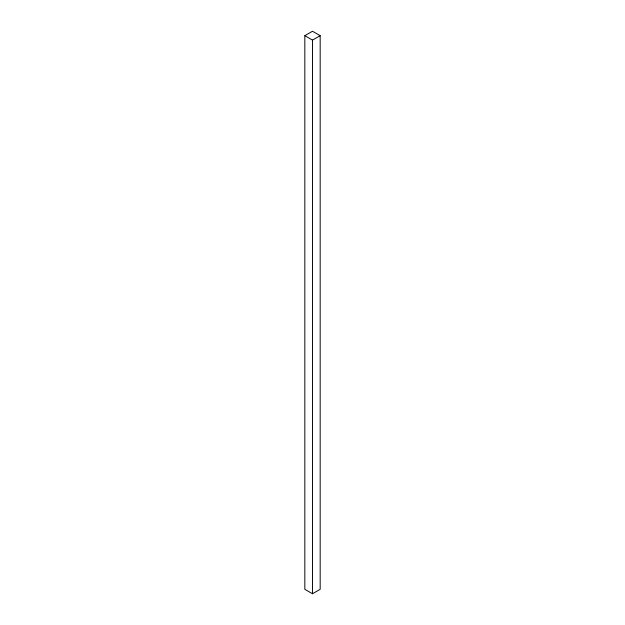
<?xml version="1.0" encoding="UTF-8"?>
<svg xmlns="http://www.w3.org/2000/svg" width="625" height="625" viewBox="0 0 625 625"><rect width="100%" height="100%" fill="white"/><g stroke="black" fill="none" stroke-linecap="round" stroke-linejoin="round"><path stroke-width="0.94" d="M304.828 35.68L312.5 31.25L320.172 35.68L320.172 589.32L312.5 593.75L304.828 589.32L304.828 35.68L312.5 40.109L320.172 35.68M312.5 40.109L312.5 593.75"/></g></svg>
